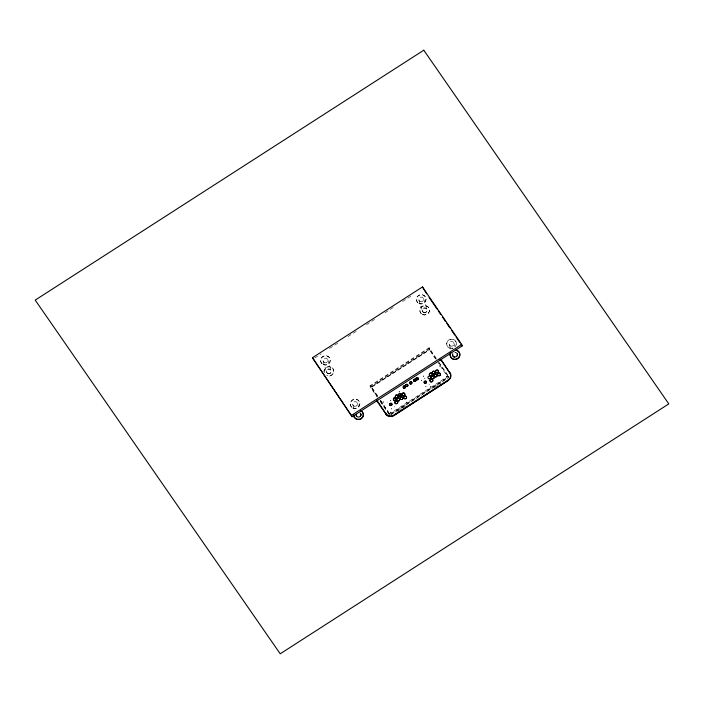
<?xml version="1.0" encoding="UTF-8"?>
<svg xmlns="http://www.w3.org/2000/svg" width="704" height="704" viewBox="0 0 704 704"><rect width="100%" height="100%" fill="white"/><g stroke="black" fill="none" stroke-linecap="round" stroke-linejoin="round"><path stroke-width="0.53" stroke-dasharray="3.52 2.64" d="M383.266 402.38L383.178 401.641L383.539 402.292M387.103 402.838L387.226 402.653M390.474 412.949L390.386 412.21L390.746 412.861M391.618 408.971L391.31 408.487L391.345 409.059M394.557 407L394.706 406.542M399.124 391.459L399.458 392.154L399.406 391.406M406.331 402.028L406.657 402.723L406.613 401.975M421.59 380.653L421.564 380.081L421.872 380.591M423.377 376.587L423.324 375.839L423.658 376.534M424.67 378.154L424.89 378.259M425.841 386.883L425.806 386.311L426.114 386.786M429.053 384.815L429.202 384.366M430.584 387.156L430.531 386.408L430.866 387.103M439.278 365.763L439.419 366.274M446.644 376.869L446.45 376.27L446.899 376.746M435.53 358.978L429.299 349.65L429.088 347.794L429.414 350.011L371.29 387.394L370.454 387.235L370.005 385.801L429.088 347.794L436.445 358.582M390.306 400.761L390.333 400.189L390.588 400.734M389.611 414.559L389.796 413.75L447.911 376.376L448.703 376.552L389.611 414.559L380.415 401.078M424.952 378.101L424.82 378.62M314.758 357.966L321.226 353.804M329.551 348.454L338.791 342.505M348.04 336.565L358.213 330.018M366.529 324.667L375.778 318.718M385.026 312.778L395.199 306.231M402.591 301.479L412.764 294.941M429.546 349.237L370.454 387.235L377.194 397.126M377.406 396.361L371.175 387.033L429.299 349.65M380.354 400.479L390.13 414.832L448.254 377.45L447.911 376.376M390.245 415.193L448.369 377.81L437.967 362.569M397.452 411.25L406.683 405.31M434.386 387.499L440.845 383.337M438.891 362.173L448.703 376.552M436.295 359.33L428.956 348.568L370.841 385.95L370.005 385.801L377.353 396.581M438.733 362.718L449.152 377.995M377.564 395.815L370.841 385.95L371.175 387.033M380.618 400.294L390.13 414.832M380.257 401.614L389.453 415.096M453.878 343.094L455.118 347.019M449.266 344.626L450.815 349.545M423.562 298.628L427.029 309.619M418.95 300.168L422.409 311.159M439.525 365.649L439.692 366.177M357.412 403.172L358.961 408.091M352.792 404.712L354.658 410.608M327.765 359.7L331.223 370.682M323.154 361.24L326.612 372.222M454.863 352.352A2.429 2.314 -17.5 0 1 456.086 352.572M450.534 348.427A4.866 4.62 -17.5 0 1 447.093 342.223A4.866 4.62 -17.5 0 1 454.159 339.865A4.866 4.62 -17.5 0 1 455.154 346.887M453.042 348.242A4.866 4.62 -17.5 0 1 451.792 348.489M452.98 348.058A4.866 4.62 -17.5 0 1 446.67 343.631A4.866 4.62 -17.5 0 1 453.35 339.337A4.866 4.62 -17.5 0 1 455.092 346.702M454.916 352.528A2.429 2.314 -17.5 0 1 455.55 352.563M324.254 372.812A4.866 4.62 -17.5 0 1 328.636 366.643A4.866 4.62 -17.5 0 1 333.59 372.134A4.866 4.62 -17.5 0 1 326.638 375.461M324.086 371.809A4.866 4.62 -17.5 0 1 329.12 366.81A4.866 4.62 -17.5 0 1 333.722 371.914A4.866 4.62 -17.5 0 1 327.888 376.015M450.454 345.954A2.429 2.314 -17.5 0 0 453.983 343.684A2.429 2.314 -17.5 0 0 450.261 341.942A2.429 2.314 -17.5 0 0 450.454 345.954M420.147 301.497A2.429 2.314 -17.5 0 0 423.676 299.226A2.429 2.314 -17.5 0 0 419.945 297.484A2.429 2.314 -17.5 0 0 420.147 301.497M423.553 312.303A2.429 2.314 -17.5 0 0 427.082 310.033A2.429 2.314 -17.5 0 0 423.359 308.29A2.429 2.314 -17.5 0 0 423.553 312.303M422.444 314.398A4.866 4.62 -17.5 0 0 429.502 309.857A4.866 4.62 -17.5 0 0 422.048 306.372A4.866 4.62 -17.5 0 0 422.444 314.398M419.03 303.582A4.866 4.62 -17.5 0 0 426.087 299.05A4.866 4.62 -17.5 0 0 418.642 295.566A4.866 4.62 -17.5 0 0 419.03 303.582M418.977 303.406A4.866 4.62 -17.5 0 0 426.034 298.866A4.866 4.62 -17.5 0 0 418.581 295.381A4.866 4.62 -17.5 0 0 418.977 303.406M422.497 314.574A4.866 4.62 -17.5 0 0 429.554 310.033A4.866 4.62 -17.5 0 0 422.101 306.548A4.866 4.62 -17.5 0 0 422.497 314.574M423.606 312.479A2.429 2.314 -17.5 0 0 427.134 310.209A2.429 2.314 -17.5 0 0 423.412 308.466A2.429 2.314 -17.5 0 0 423.606 312.479M324.342 362.56A2.429 2.314 -17.5 0 0 327.87 360.29A2.429 2.314 -17.5 0 0 324.148 358.547A2.429 2.314 -17.5 0 0 324.342 362.56M327.756 373.366A2.429 2.314 -17.5 0 0 331.285 371.096A2.429 2.314 -17.5 0 0 327.554 369.354A2.429 2.314 -17.5 0 0 327.756 373.366M323.233 364.654A4.866 4.62 -17.5 0 0 330.29 360.114A4.866 4.62 -17.5 0 0 322.846 356.629A4.866 4.62 -17.5 0 0 323.233 364.654M323.18 364.47A4.866 4.62 -17.5 0 0 330.238 359.938A4.866 4.62 -17.5 0 0 322.784 356.453A4.866 4.62 -17.5 0 0 323.18 364.47M327.809 373.551A2.429 2.314 -17.5 0 0 331.338 371.281A2.429 2.314 -17.5 0 0 327.615 369.538A2.429 2.314 -17.5 0 0 327.809 373.551M353.989 406.041A2.429 2.314 -17.5 0 0 357.518 403.77A2.429 2.314 -17.5 0 0 353.795 402.028A2.429 2.314 -17.5 0 0 353.989 406.041M352.88 408.135A4.866 4.62 -17.5 0 0 359.938 403.594A4.866 4.62 -17.5 0 0 352.484 400.11A4.866 4.62 -17.5 0 0 352.88 408.135M352.818 407.95A4.866 4.62 -17.5 0 0 359.885 403.41A4.866 4.62 -17.5 0 0 352.431 399.934A4.866 4.62 -17.5 0 0 352.818 407.95"/><path stroke-width="1.06" d="M377.133 401.218L377.344 401.007A1.628 1.549 -17.5 0 1 377.089 400.25M385.88 414.075A5.746 5.456 -17.5 0 0 393.782 415.51L448.316 380.398L393.809 415.598A5.746 5.456 -17.5 0 1 385.906 414.163L386.091 413.838A5.456 5.183 -17.5 0 0 393.598 415.202L448.149 380.116A5.456 5.183 -17.5 0 0 449.786 372.874L441.302 359.973A1.918 1.822 -17.5 0 0 440.572 359.357M312.453 357.72L422.479 286.959L461.701 344.476L462.15 345.91L352.123 416.68L312.453 357.72L352.123 416.68M351.666 415.237L461.701 344.476M440.018 359.392A1.628 1.549 -17.5 0 1 441.038 360.043L441.258 359.955M426.615 293.788L422.479 286.959M429.062 297.387L437.026 309.065M438.258 310.86L440.704 314.459M442.543 317.152L445.606 321.649M446.829 323.444L449.9 327.941M451.739 330.634L454.802 335.13M456.025 336.926L459.703 342.32M460.926 344.115L462.15 345.91M441.038 360.043L449.786 372.874M377.344 401.007L386.091 413.838M376.834 400.11A1.918 1.822 -17.5 0 0 377.124 401.245L385.906 414.163M448.149 380.116L448.316 380.398A5.746 5.456 -17.5 0 0 450.05 372.803M441.302 359.973L441.329 360.061A1.918 1.822 -17.5 0 0 441.012 359.7M456.606 352.906A2.429 2.314 -17.5 0 1 456.905 356.022A2.429 2.314 -17.5 0 1 453.684 356.664A2.429 2.314 -17.5 0 1 452.822 353.663M456.007 350.099A4.866 4.62 -17.5 0 1 459.703 355.529A4.866 4.62 -17.5 0 1 453.939 359.234A4.866 4.62 -17.5 0 1 450.243 353.804M456.069 350.284A4.866 4.62 -17.5 0 1 459.835 355.3A4.866 4.62 -17.5 0 1 454.837 359.489A4.866 4.62 -17.5 0 1 450.199 355.203M450.305 353.989A4.866 4.62 -17.5 0 1 450.727 352.836M457.336 354.077A2.429 2.314 -17.5 0 1 457.186 355.854M454.52 357.13A2.429 2.314 -17.5 0 1 452.725 355.617M360.14 412.993A2.429 2.314 -17.5 0 1 359.242 416.944A2.429 2.314 -17.5 0 1 356.145 414.322M360.73 410.564A4.866 4.62 -17.5 0 1 361.126 418.59A4.866 4.62 -17.5 0 1 353.672 415.105M360.791 410.749A4.866 4.62 -17.5 0 1 361.178 418.766A4.866 4.62 -17.5 0 1 353.725 415.281M360.87 414.163A2.429 2.314 -17.5 0 1 360.721 415.941M356.532 416.24A2.429 2.314 -17.5 0 1 356.259 415.703M436.366 372.75A1.434 1.364 -17.5 0 1 435.97 370.621A1.434 1.364 -17.5 0 1 438.231 370.744A1.434 1.364 -17.5 0 1 437.457 372.812M436.779 376.499A1.434 1.364 -17.5 0 1 434.403 376.174A1.434 1.364 -17.5 0 1 435.776 374.238A1.434 1.364 -17.5 0 1 436.99 376.2M438.073 375.496A1.434 1.364 -17.5 0 1 438.601 373.164A1.434 1.364 -17.5 0 1 440.431 374.713M440.299 375.047A1.434 1.364 -17.5 0 1 438.372 375.69M398.288 401.095A1.434 1.364 -17.5 0 1 396.854 399.362A1.434 1.364 -17.5 0 1 399.089 398.614A1.434 1.364 -17.5 0 1 398.992 400.858M400.761 399.564A1.434 1.364 -17.5 0 1 400.277 397.522A1.434 1.364 -17.5 0 1 402.468 397.364A1.434 1.364 -17.5 0 1 402.186 399.458M398.068 397.056A1.434 1.364 -17.5 0 1 395.666 397.329A1.434 1.364 -17.5 0 1 396.484 395.129A1.434 1.364 -17.5 0 1 398.191 396.713M406.551 397.804A1.434 1.364 -17.5 0 1 405.592 398.842M404.501 398.781A1.434 1.364 -17.5 0 1 404.386 396.414A1.434 1.364 -17.5 0 1 406.586 397.443M416.68 379.817A1.153 1.091 -17.5 0 1 416.354 378.118A1.153 1.091 -17.5 0 1 418.167 378.215A1.153 1.091 -17.5 0 1 417.551 379.87M425.093 383.372A1.153 1.091 -17.5 0 1 424.362 381.735A1.153 1.091 -17.5 0 1 426.237 381.594A1.153 1.091 -17.5 0 1 425.682 383.328M410.546 384.041A1.153 1.091 -17.5 0 1 409.878 382.316A1.153 1.091 -17.5 0 1 411.796 382.422A1.153 1.091 -17.5 0 1 410.837 384.05M395.639 403.726A1.434 1.364 -17.5 0 1 395.234 401.597A1.434 1.364 -17.5 0 1 397.496 401.711A1.434 1.364 -17.5 0 1 396.73 403.779M423.782 50.204L35.2 300.115L280.218 653.796L668.8 403.885L423.782 50.204M430.76 381.788A1.434 1.364 -17.5 0 0 432.846 380.45A1.434 1.364 -17.5 0 0 430.646 379.421A1.434 1.364 -17.5 0 0 430.76 381.788M432.177 378.699A1.434 1.364 -17.5 0 0 434.262 377.362A1.434 1.364 -17.5 0 0 432.062 376.332A1.434 1.364 -17.5 0 0 432.177 378.699M438.319 375.522A1.434 1.364 -17.5 0 0 440.405 374.185A1.434 1.364 -17.5 0 0 438.205 373.155A1.434 1.364 -17.5 0 0 438.319 375.522M430.17 375.76A1.434 1.364 -17.5 0 0 432.256 374.422A1.434 1.364 -17.5 0 0 430.056 373.393A1.434 1.364 -17.5 0 0 430.17 375.76M394.214 400.453A1.434 1.364 -17.5 0 0 396.299 399.115A1.434 1.364 -17.5 0 0 394.099 398.086A1.434 1.364 -17.5 0 0 394.214 400.453M402.802 395.701A1.434 1.364 -17.5 0 0 404.879 394.354A1.434 1.364 -17.5 0 0 402.679 393.325A1.434 1.364 -17.5 0 0 402.802 395.701M416.627 379.65A1.153 1.091 -17.5 0 0 418.29 378.576A1.153 1.091 -17.5 0 0 416.53 377.758A1.153 1.091 -17.5 0 0 416.627 379.65M399.3 396.317A1.434 1.364 -17.5 0 0 401.386 394.979A1.434 1.364 -17.5 0 0 399.186 393.95A1.434 1.364 -17.5 0 0 399.3 396.317M428.701 378.673A1.434 1.364 -17.5 0 0 430.786 377.335A1.434 1.364 -17.5 0 0 428.586 376.306A1.434 1.364 -17.5 0 0 428.701 378.673M406.252 386.531A1.153 1.091 -17.5 0 0 407.915 385.458A1.153 1.091 -17.5 0 0 406.155 384.63A1.153 1.091 -17.5 0 0 406.252 386.531M403.841 388.071A1.153 1.091 -17.5 0 0 405.513 387.006A1.153 1.091 -17.5 0 0 403.753 386.179A1.153 1.091 -17.5 0 0 403.841 388.071M414.269 381.366A1.153 1.091 -17.5 0 0 415.941 380.292A1.153 1.091 -17.5 0 0 414.181 379.474A1.153 1.091 -17.5 0 0 414.269 381.366M433.004 373.736A1.434 1.364 -17.5 0 0 435.09 372.39A1.434 1.364 -17.5 0 0 432.89 371.36A1.434 1.364 -17.5 0 0 433.004 373.736M433.057 373.903A1.434 1.364 -17.5 0 0 435.142 372.566A1.434 1.364 -17.5 0 0 432.942 371.536A1.434 1.364 -17.5 0 0 433.057 373.903M430.118 375.593A1.434 1.364 -17.5 0 0 432.203 374.246A1.434 1.364 -17.5 0 0 430.003 373.217A1.434 1.364 -17.5 0 0 430.118 375.593M404.448 398.614A1.434 1.364 -17.5 0 0 406.534 397.276A1.434 1.364 -17.5 0 0 404.334 396.246A1.434 1.364 -17.5 0 0 404.448 398.614M406.199 386.355A1.153 1.091 -17.5 0 0 407.862 385.282A1.153 1.091 -17.5 0 0 406.102 384.463A1.153 1.091 -17.5 0 0 406.199 386.355M394.161 400.286A1.434 1.364 -17.5 0 0 396.246 398.948A1.434 1.364 -17.5 0 0 394.046 397.918A1.434 1.364 -17.5 0 0 394.161 400.286M396.088 397.531A1.434 1.364 -17.5 0 0 398.174 396.185A1.434 1.364 -17.5 0 0 395.974 395.155A1.434 1.364 -17.5 0 0 396.088 397.531M400.708 399.388A1.434 1.364 -17.5 0 0 402.794 398.05A1.434 1.364 -17.5 0 0 400.594 397.021A1.434 1.364 -17.5 0 0 400.708 399.388M424.758 383.108A1.153 1.091 -17.5 0 0 426.422 382.034A1.153 1.091 -17.5 0 0 424.662 381.216A1.153 1.091 -17.5 0 0 424.758 383.108M390.315 405.46A1.153 1.091 -17.5 0 0 391.978 404.395A1.153 1.091 -17.5 0 0 390.218 403.568A1.153 1.091 -17.5 0 0 390.315 405.46M397.505 400.796A1.434 1.364 -17.5 0 0 399.59 399.458A1.434 1.364 -17.5 0 0 397.39 398.429A1.434 1.364 -17.5 0 0 397.505 400.796M410.212 383.777A1.153 1.091 -17.5 0 0 411.875 382.703A1.153 1.091 -17.5 0 0 410.115 381.885A1.153 1.091 -17.5 0 0 410.212 383.777M414.216 381.198A1.153 1.091 -17.5 0 0 415.888 380.125A1.153 1.091 -17.5 0 0 414.128 379.306A1.153 1.091 -17.5 0 0 414.216 381.198M432.124 378.532A1.434 1.364 -17.5 0 0 434.21 377.194A1.434 1.364 -17.5 0 0 432.01 376.165A1.434 1.364 -17.5 0 0 432.124 378.532M435.01 376.675A1.434 1.364 -17.5 0 0 437.096 375.338A1.434 1.364 -17.5 0 0 434.896 374.308A1.434 1.364 -17.5 0 0 435.01 376.675M436.313 372.583A1.434 1.364 -17.5 0 0 438.398 371.237A1.434 1.364 -17.5 0 0 436.198 370.207A1.434 1.364 -17.5 0 0 436.313 372.583M390.262 405.293A1.153 1.091 -17.5 0 0 391.926 404.219A1.153 1.091 -17.5 0 0 390.166 403.401A1.153 1.091 -17.5 0 0 390.262 405.293M395.586 403.55A1.434 1.364 -17.5 0 0 397.663 402.213A1.434 1.364 -17.5 0 0 395.463 401.183A1.434 1.364 -17.5 0 0 395.586 403.55M399.247 396.15A1.434 1.364 -17.5 0 0 401.333 394.812A1.434 1.364 -17.5 0 0 399.133 393.782A1.434 1.364 -17.5 0 0 399.247 396.15M402.741 395.525A1.434 1.364 -17.5 0 0 404.826 394.187A1.434 1.364 -17.5 0 0 402.626 393.158A1.434 1.364 -17.5 0 0 402.741 395.525M430.707 381.612A1.434 1.364 -17.5 0 0 432.793 380.274A1.434 1.364 -17.5 0 0 430.593 379.245A1.434 1.364 -17.5 0 0 430.707 381.612M403.788 387.904A1.153 1.091 -17.5 0 0 405.46 386.83A1.153 1.091 -17.5 0 0 403.7 386.012A1.153 1.091 -17.5 0 0 403.788 387.904"/></g></svg>
